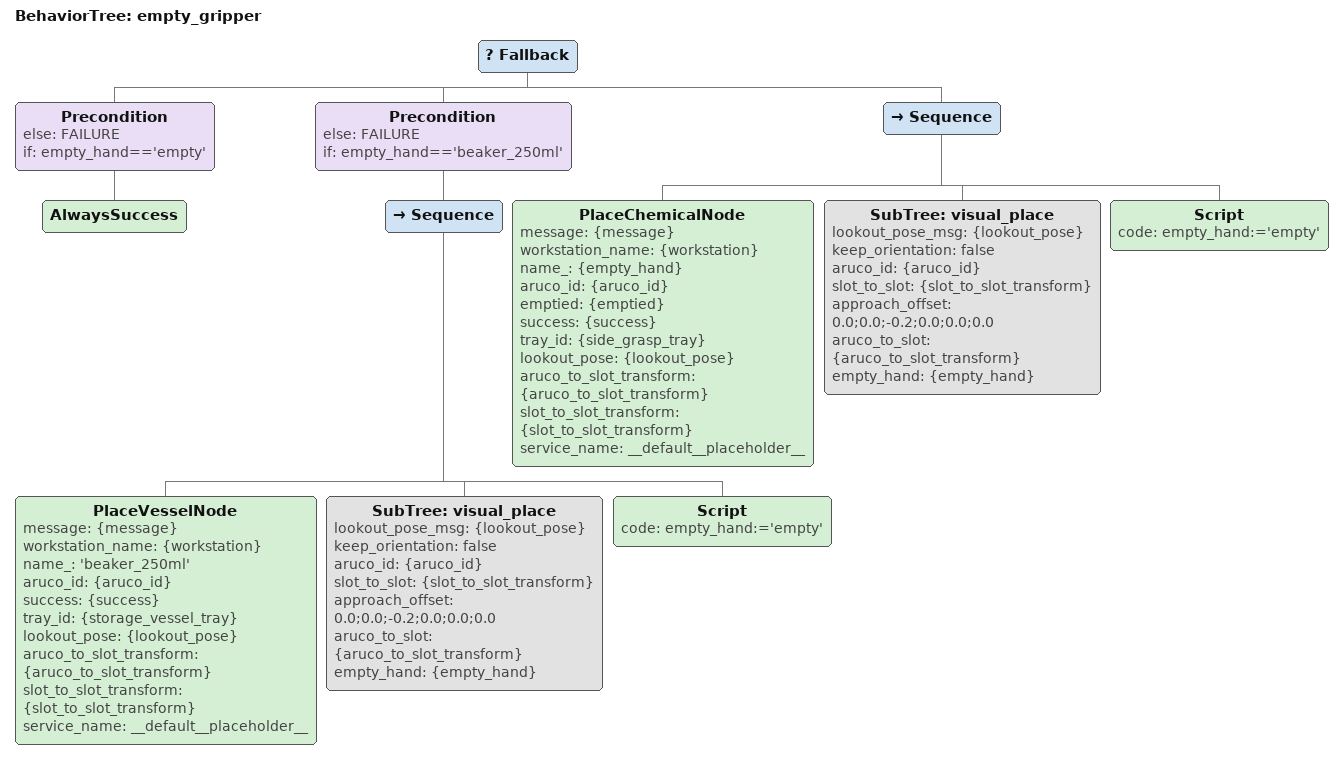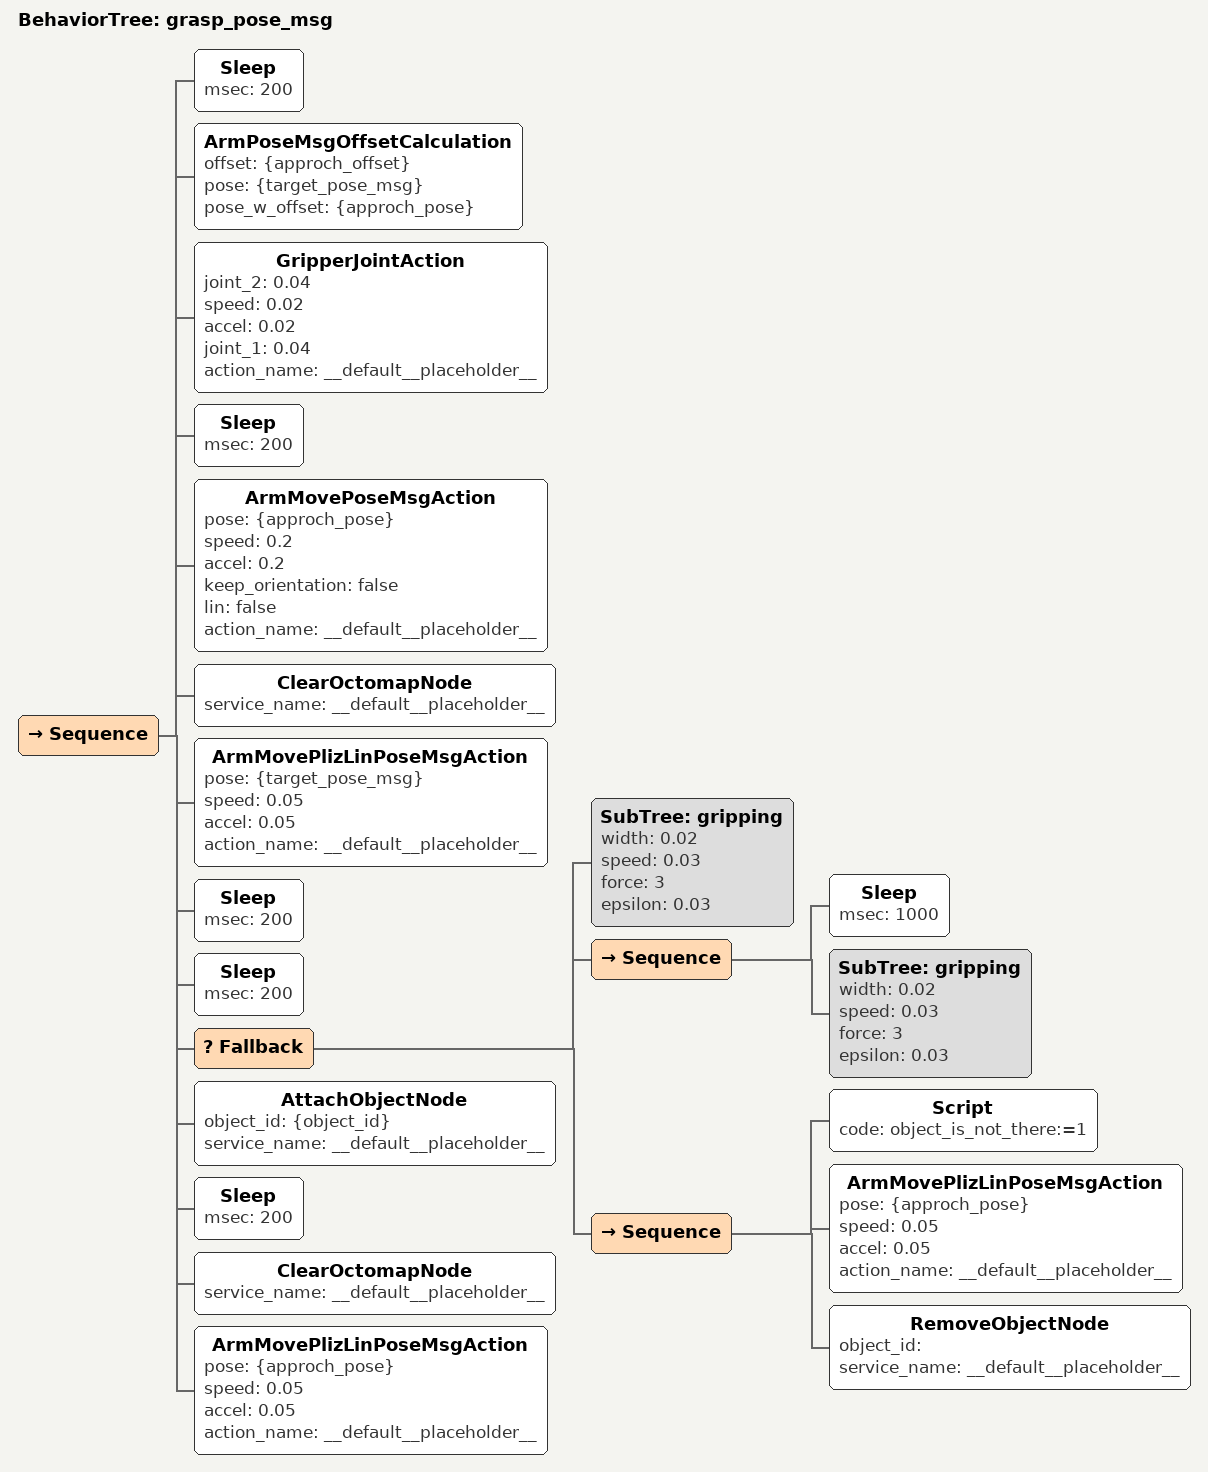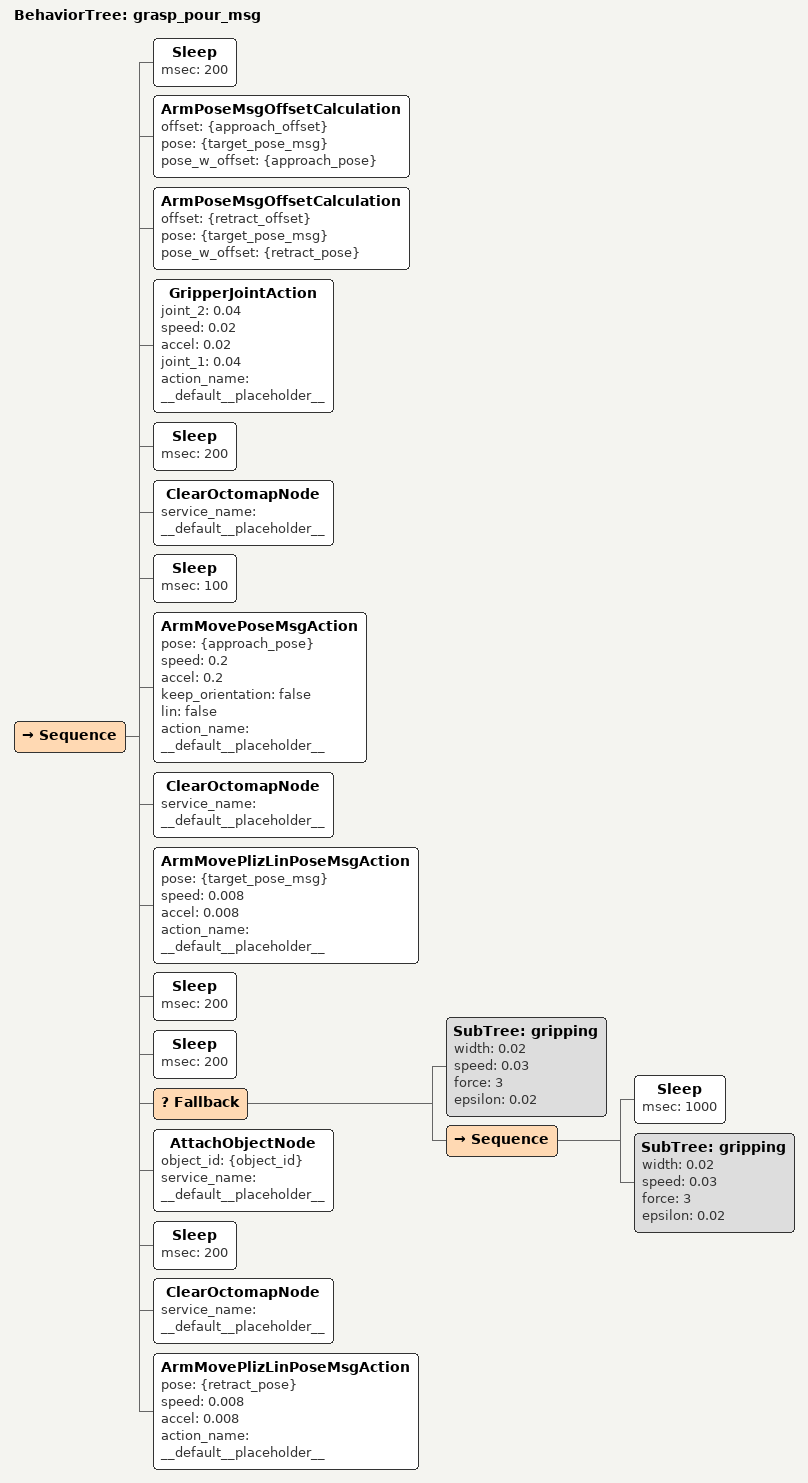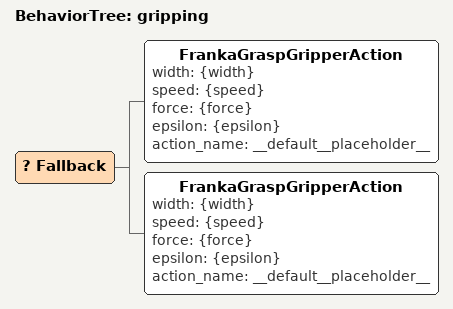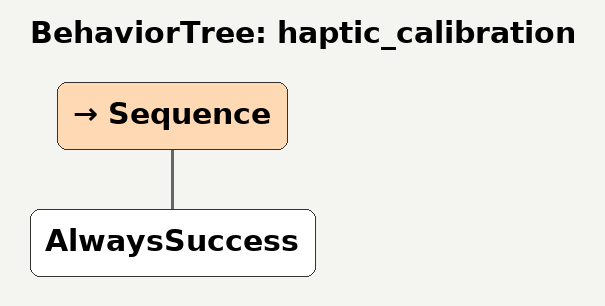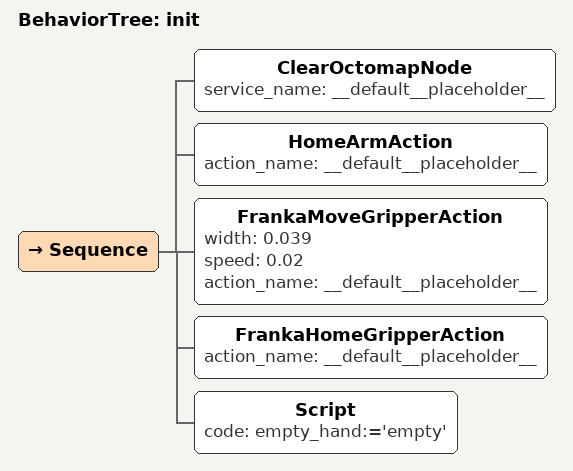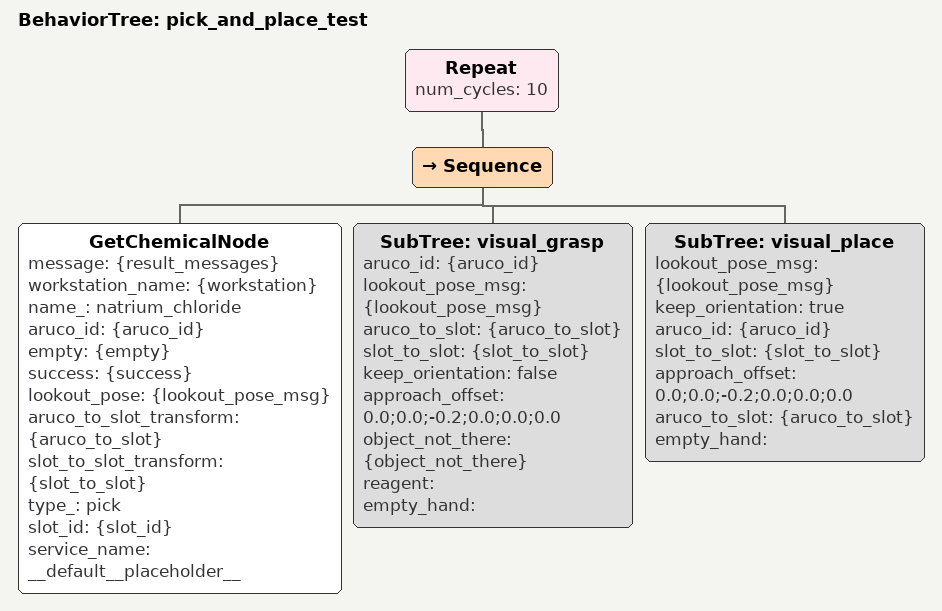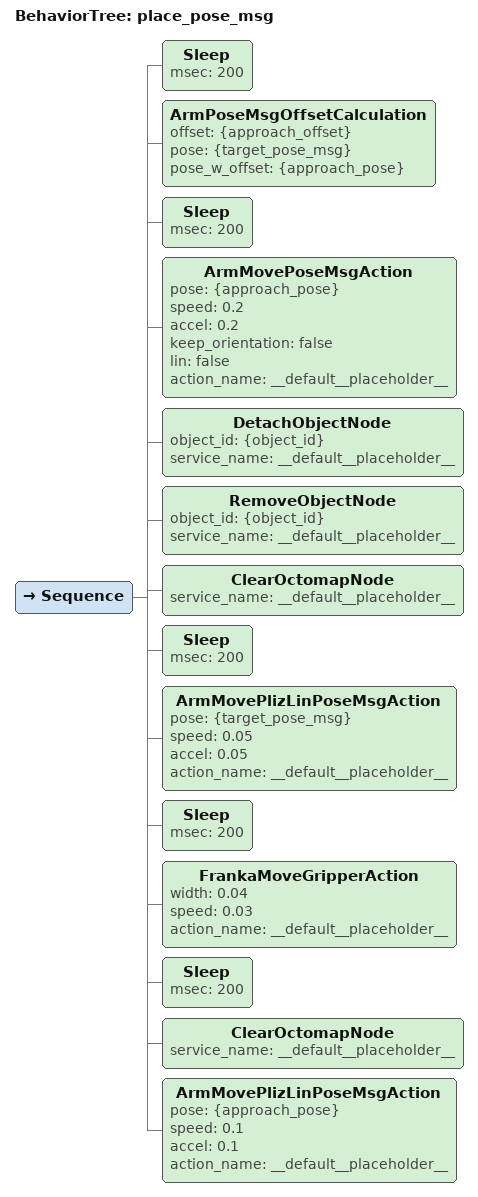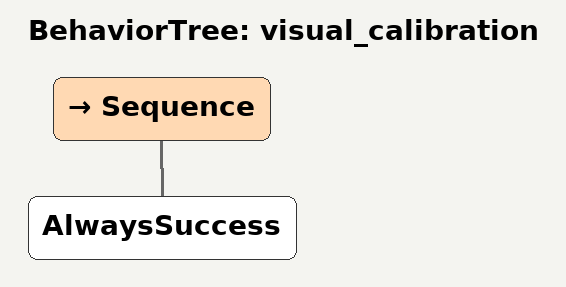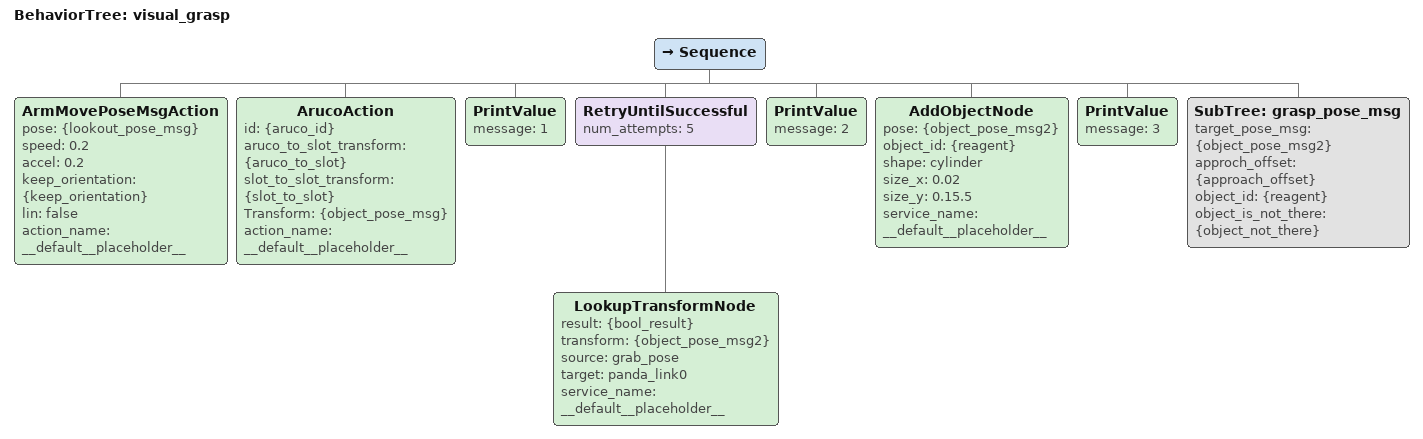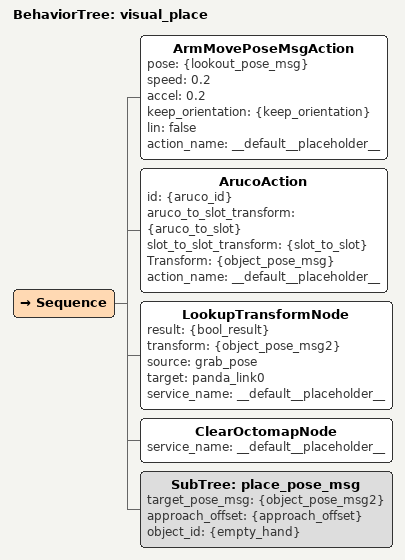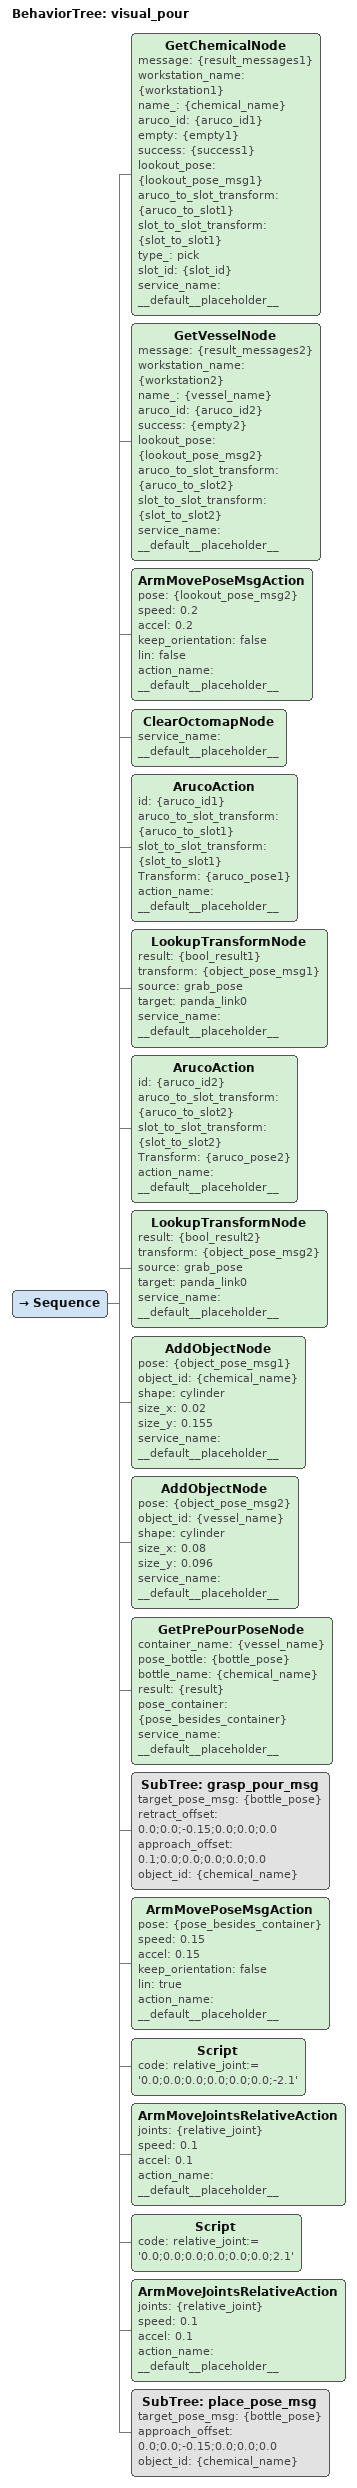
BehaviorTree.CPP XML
<?xml version="1.0" encoding="UTF-8"?>
<root BTCPP_format="4">
  <BehaviorTree ID="empty_gripper">
    <Fallback>
      <Precondition else="FAILURE"
                    if="empty_hand==&apos;empty&apos;">
        <AlwaysSuccess/>
      </Precondition>
      <Precondition else="FAILURE"
                    if="empty_hand==&apos;beaker_250ml&apos;">
        <Sequence>
          <PlaceVesselNode message="{message}"
                           workstation_name="{workstation}"
                           name_="&apos;beaker_250ml&apos;"
                           aruco_id="{aruco_id}"
                           success="{success}"
                           tray_id="{storage_vessel_tray}"
                           lookout_pose="{lookout_pose}"
                           aruco_to_slot_transform="{aruco_to_slot_transform}"
                           slot_to_slot_transform="{slot_to_slot_transform}"
                           service_name="__default__placeholder__"/>
          <SubTree ID="visual_place"
                   lookout_pose_msg="{lookout_pose}"
                   keep_orientation="false"
                   aruco_id="{aruco_id}"
                   slot_to_slot="{slot_to_slot_transform}"
                   approach_offset="0.0;0.0;-0.2;0.0;0.0;0.0"
                   aruco_to_slot="{aruco_to_slot_transform}"
                   empty_hand="{empty_hand}"/>
          <Script code="empty_hand:=&apos;empty&apos;"/>
        </Sequence>
      </Precondition>
      <Sequence>
        <PlaceChemicalNode message="{message}"
                           workstation_name="{workstation}"
                           name_="{empty_hand}"
                           aruco_id="{aruco_id}"
                           emptied="{emptied}"
                           success="{success}"
                           tray_id="{side_grasp_tray}"
                           lookout_pose="{lookout_pose}"
                           aruco_to_slot_transform="{aruco_to_slot_transform}"
                           slot_to_slot_transform="{slot_to_slot_transform}"
                           service_name="__default__placeholder__"/>
        <SubTree ID="visual_place"
                 lookout_pose_msg="{lookout_pose}"
                 keep_orientation="false"
                 aruco_id="{aruco_id}"
                 slot_to_slot="{slot_to_slot_transform}"
                 approach_offset="0.0;0.0;-0.2;0.0;0.0;0.0"
                 aruco_to_slot="{aruco_to_slot_transform}"
                 empty_hand="{empty_hand}"/>
        <Script code="empty_hand:=&apos;empty&apos;"/>
      </Sequence>
    </Fallback>
  </BehaviorTree>

  <BehaviorTree ID="grasp_pose_msg">
    <Sequence>
      <Sleep msec="200"/>
      <ArmPoseMsgOffsetCalculation offset="{approch_offset}"
                                   pose="{target_pose_msg}"
                                   pose_w_offset="{approch_pose}"/>
      <GripperJointAction joint_2="0.04"
                          speed="0.02"
                          accel="0.02"
                          joint_1="0.04"
                          action_name="__default__placeholder__"/>
      <Sleep msec="200"/>
      <ArmMovePoseMsgAction pose="{approch_pose}"
                            speed="0.2"
                            accel="0.2"
                            keep_orientation="false"
                            lin="false"
                            action_name="__default__placeholder__"/>
      <ClearOctomapNode service_name="__default__placeholder__"/>
      <ArmMovePlizLinPoseMsgAction pose="{target_pose_msg}"
                                   speed="0.05"
                                   accel="0.05"
                                   action_name="__default__placeholder__"/>
      <Sleep msec="200"/>
      <Sleep msec="200"/>
      <Fallback>
        <SubTree ID="gripping"
                 width="0.02"
                 speed="0.03"
                 force="3"
                 epsilon="0.03"/>
        <Sequence>
          <Sleep msec="1000"/>
          <SubTree ID="gripping"
                   width="0.02"
                   speed="0.03"
                   force="3"
                   epsilon="0.03"/>
        </Sequence>
        <Sequence>
          <Script code="object_is_not_there:=1"/>
          <ArmMovePlizLinPoseMsgAction pose="{approch_pose}"
                                       speed="0.05"
                                       accel="0.05"
                                       action_name="__default__placeholder__"/>
          <RemoveObjectNode object_id=""
                            service_name="__default__placeholder__"/>
        </Sequence>
      </Fallback>
      <AttachObjectNode object_id="{object_id}"
                        service_name="__default__placeholder__"/>
      <Sleep msec="200"/>
      <ClearOctomapNode service_name="__default__placeholder__"/>
      <ArmMovePlizLinPoseMsgAction pose="{approch_pose}"
                                   speed="0.05"
                                   accel="0.05"
                                   action_name="__default__placeholder__"/>
    </Sequence>
  </BehaviorTree>

  <BehaviorTree ID="grasp_pour_msg">
    <Sequence>
      <Sleep msec="200"/>
      <ArmPoseMsgOffsetCalculation offset="{approach_offset}"
                                   pose="{target_pose_msg}"
                                   pose_w_offset="{approach_pose}"/>
      <ArmPoseMsgOffsetCalculation offset="{retract_offset}"
                                   pose="{target_pose_msg}"
                                   pose_w_offset="{retract_pose}"/>
      <GripperJointAction joint_2="0.04"
                          speed="0.02"
                          accel="0.02"
                          joint_1="0.04"
                          action_name="__default__placeholder__"/>
      <Sleep msec="200"/>
      <ClearOctomapNode service_name="__default__placeholder__"/>
      <Sleep msec="100"/>
      <ArmMovePoseMsgAction pose="{approach_pose}"
                            speed="0.2"
                            accel="0.2"
                            keep_orientation="false"
                            lin="false"
                            action_name="__default__placeholder__"/>
      <ClearOctomapNode service_name="__default__placeholder__"/>
      <ArmMovePlizLinPoseMsgAction pose="{target_pose_msg}"
                                   speed="0.008"
                                   accel="0.008"
                                   action_name="__default__placeholder__"/>
      <Sleep msec="200"/>
      <Sleep msec="200"/>
      <Fallback>
        <SubTree ID="gripping"
                 width="0.02"
                 speed="0.03"
                 force="3"
                 epsilon="0.02"/>
        <Sequence>
          <Sleep msec="1000"/>
          <SubTree ID="gripping"
                   width="0.02"
                   speed="0.03"
                   force="3"
                   epsilon="0.02"/>
        </Sequence>
      </Fallback>
      <AttachObjectNode object_id="{object_id}"
                        service_name="__default__placeholder__"/>
      <Sleep msec="200"/>
      <ClearOctomapNode service_name="__default__placeholder__"/>
      <ArmMovePlizLinPoseMsgAction pose="{retract_pose}"
                                   speed="0.008"
                                   accel="0.008"
                                   action_name="__default__placeholder__"/>
    </Sequence>
  </BehaviorTree>

  <BehaviorTree ID="gripping">
    <Fallback>
      <FrankaGraspGripperAction width="{width}"
                                speed="{speed}"
                                force="{force}"
                                epsilon="{epsilon}"
                                action_name="__default__placeholder__"/>
      <FrankaGraspGripperAction width="{width}"
                                speed="{speed}"
                                force="{force}"
                                epsilon="{epsilon}"
                                action_name="__default__placeholder__"/>
    </Fallback>
  </BehaviorTree>

  <BehaviorTree ID="haptic_calibration">
    <Sequence>
      <AlwaysSuccess/>
    </Sequence>
  </BehaviorTree>

  <BehaviorTree ID="init">
    <Sequence>
      <ClearOctomapNode service_name="__default__placeholder__"/>
      <HomeArmAction action_name="__default__placeholder__"/>
      <FrankaMoveGripperAction width="0.039"
                               speed="0.02"
                               action_name="__default__placeholder__"/>
      <FrankaHomeGripperAction action_name="__default__placeholder__"/>
      <Script code="empty_hand:=&apos;empty&apos;"/>
    </Sequence>
  </BehaviorTree>

  <BehaviorTree ID="pick_and_place_test">
    <Repeat num_cycles="10">
      <Sequence>
        <GetChemicalNode message="{result_messages}"
                         workstation_name="{workstation}"
                         name_="natrium_chloride"
                         aruco_id="{aruco_id}"
                         empty="{empty}"
                         success="{success}"
                         lookout_pose="{lookout_pose_msg}"
                         aruco_to_slot_transform="{aruco_to_slot}"
                         slot_to_slot_transform="{slot_to_slot}"
                         type_="pick"
                         slot_id="{slot_id}"
                         service_name="__default__placeholder__"/>
        <SubTree ID="visual_grasp"
                 aruco_id="{aruco_id}"
                 lookout_pose_msg="{lookout_pose_msg}"
                 aruco_to_slot="{aruco_to_slot}"
                 slot_to_slot="{slot_to_slot}"
                 keep_orientation="false"
                 approach_offset="0.0;0.0;-0.2;0.0;0.0;0.0"
                 object_not_there="{object_not_there}"
                 reagent=""
                 empty_hand=""/>
        <SubTree ID="visual_place"
                 lookout_pose_msg="{lookout_pose_msg}"
                 keep_orientation="true"
                 aruco_id="{aruco_id}"
                 slot_to_slot="{slot_to_slot}"
                 approach_offset="0.0;0.0;-0.2;0.0;0.0;0.0"
                 aruco_to_slot="{aruco_to_slot}"
                 empty_hand=""/>
      </Sequence>
    </Repeat>
  </BehaviorTree>

  <BehaviorTree ID="place_pose_msg">
    <Sequence>
      <Sleep msec="200"/>
      <ArmPoseMsgOffsetCalculation offset="{approach_offset}"
                                   pose="{target_pose_msg}"
                                   pose_w_offset="{approach_pose}"/>
      <Sleep msec="200"/>
      <ArmMovePoseMsgAction pose="{approach_pose}"
                            speed="0.2"
                            accel="0.2"
                            keep_orientation="false"
                            lin="false"
                            action_name="__default__placeholder__"/>
      <DetachObjectNode object_id="{object_id}"
                        service_name="__default__placeholder__"/>
      <RemoveObjectNode object_id="{object_id}"
                        service_name="__default__placeholder__"/>
      <ClearOctomapNode service_name="__default__placeholder__"/>
      <Sleep msec="200"/>
      <ArmMovePlizLinPoseMsgAction pose="{target_pose_msg}"
                                   speed="0.05"
                                   accel="0.05"
                                   action_name="__default__placeholder__"/>
      <Sleep msec="200"/>
      <FrankaMoveGripperAction width="0.04"
                               speed="0.03"
                               action_name="__default__placeholder__"/>
      <Sleep msec="200"/>
      <ClearOctomapNode service_name="__default__placeholder__"/>
      <ArmMovePlizLinPoseMsgAction pose="{approach_pose}"
                                   speed="0.1"
                                   accel="0.1"
                                   action_name="__default__placeholder__"/>
    </Sequence>
  </BehaviorTree>

  <BehaviorTree ID="visual_calibration">
    <Sequence>
      <AlwaysSuccess/>
    </Sequence>
  </BehaviorTree>

  <BehaviorTree ID="visual_grasp">
    <Sequence>
      <ArmMovePoseMsgAction pose="{lookout_pose_msg}"
                            speed="0.2"
                            accel="0.2"
                            keep_orientation="{keep_orientation}"
                            lin="false"
                            action_name="__default__placeholder__"/>
      <ArucoAction id="{aruco_id}"
                   aruco_to_slot_transform="{aruco_to_slot}"
                   slot_to_slot_transform="{slot_to_slot}"
                   Transform="{object_pose_msg}"
                   action_name="__default__placeholder__"/>
      <PrintValue message="1"/>
      <RetryUntilSuccessful num_attempts="5">
        <LookupTransformNode result="{bool_result}"
                             transform="{object_pose_msg2}"
                             source="grab_pose"
                             target="panda_link0"
                             service_name="__default__placeholder__"/>
      </RetryUntilSuccessful>
      <PrintValue message="2"/>
      <AddObjectNode pose="{object_pose_msg2}"
                     object_id="{reagent}"
                     shape="cylinder"
                     size_x="0.02"
                     size_y="0.15.5"
                     service_name="__default__placeholder__"/>
      <PrintValue message="3"/>
      <SubTree ID="grasp_pose_msg"
               target_pose_msg="{object_pose_msg2}"
               approch_offset="{approach_offset}"
               object_id="{reagent}"
               object_is_not_there="{object_not_there}"/>
    </Sequence>
  </BehaviorTree>

  <BehaviorTree ID="visual_place">
    <Sequence>
      <ArmMovePoseMsgAction pose="{lookout_pose_msg}"
                            speed="0.2"
                            accel="0.2"
                            keep_orientation="{keep_orientation}"
                            lin="false"
                            action_name="__default__placeholder__"/>
      <ArucoAction id="{aruco_id}"
                   aruco_to_slot_transform="{aruco_to_slot}"
                   slot_to_slot_transform="{slot_to_slot}"
                   Transform="{object_pose_msg}"
                   action_name="__default__placeholder__"/>
      <LookupTransformNode result="{bool_result}"
                           transform="{object_pose_msg2}"
                           source="grab_pose"
                           target="panda_link0"
                           service_name="__default__placeholder__"/>
      <ClearOctomapNode service_name="__default__placeholder__"/>
      <SubTree ID="place_pose_msg"
               target_pose_msg="{object_pose_msg2}"
               approach_offset="{approach_offset}"
               object_id="{empty_hand}"/>
    </Sequence>
  </BehaviorTree>

  <BehaviorTree ID="visual_pour">
    <Sequence>
      <GetChemicalNode message="{result_messages1}"
                       workstation_name="{workstation1}"
                       name_="{chemical_name}"
                       aruco_id="{aruco_id1}"
                       empty="{empty1}"
                       success="{success1}"
                       lookout_pose="{lookout_pose_msg1}"
                       aruco_to_slot_transform="{aruco_to_slot1}"
                       slot_to_slot_transform="{slot_to_slot1}"
                       type_="pick"
                       slot_id="{slot_id}"
                       service_name="__default__placeholder__"/>
      <GetVesselNode message="{result_messages2}"
                     workstation_name="{workstation2}"
                     name_="{vessel_name}"
                     aruco_id="{aruco_id2}"
                     success="{empty2}"
                     lookout_pose="{lookout_pose_msg2}"
                     aruco_to_slot_transform="{aruco_to_slot2}"
                     slot_to_slot_transform="{slot_to_slot2}"
                     service_name="__default__placeholder__"/>
      <ArmMovePoseMsgAction pose="{lookout_pose_msg2}"
                            speed="0.2"
                            accel="0.2"
                            keep_orientation="false"
                            lin="false"
                            action_name="__default__placeholder__"/>
      <ClearOctomapNode service_name="__default__placeholder__"/>
      <ArucoAction id="{aruco_id1}"
                   aruco_to_slot_transform="{aruco_to_slot1}"
                   slot_to_slot_transform="{slot_to_slot1}"
                   Transform="{aruco_pose1}"
                   action_name="__default__placeholder__"/>
      <LookupTransformNode result="{bool_result1}"
                           transform="{object_pose_msg1}"
                           source="grab_pose"
                           target="panda_link0"
                           service_name="__default__placeholder__"/>
      <ArucoAction id="{aruco_id2}"
                   aruco_to_slot_transform="{aruco_to_slot2}"
                   slot_to_slot_transform="{slot_to_slot2}"
                   Transform="{aruco_pose2}"
                   action_name="__default__placeholder__"/>
      <LookupTransformNode result="{bool_result2}"
                           transform="{object_pose_msg2}"
                           source="grab_pose"
                           target="panda_link0"
                           service_name="__default__placeholder__"/>
      <AddObjectNode pose="{object_pose_msg1}"
                     object_id="{chemical_name}"
                     shape="cylinder"
                     size_x="0.02"
                     size_y="0.155"
                     service_name="__default__placeholder__"/>
      <AddObjectNode pose="{object_pose_msg2}"
                     object_id="{vessel_name}"
                     shape="cylinder"
                     size_x="0.08"
                     size_y="0.096"
                     service_name="__default__placeholder__"/>
      <GetPrePourPoseNode container_name="{vessel_name}"
                          pose_bottle="{bottle_pose}"
                          bottle_name="{chemical_name}"
                          result="{result}"
                          pose_container="{pose_besides_container}"
                          service_name="__default__placeholder__"/>
      <SubTree ID="grasp_pour_msg"
               target_pose_msg="{bottle_pose}"
               retract_offset="0.0;0.0;-0.15;0.0;0.0;0.0"
               approach_offset="0.1;0.0;0.0;0.0;0.0;0.0"
               object_id="{chemical_name}"/>
      <ArmMovePoseMsgAction pose="{pose_besides_container}"
                            speed="0.15"
                            accel="0.15"
                            keep_orientation="false"
                            lin="true"
                            action_name="__default__placeholder__"/>
      <Script code="relative_joint:= &apos;0.0;0.0;0.0;0.0;0.0;0.0;-2.1&apos;"/>
      <ArmMoveJointsRelativeAction joints="{relative_joint}"
                                   speed="0.1"
                                   accel="0.1"
                                   action_name="__default__placeholder__"/>
      <Script code="relative_joint:= &apos;0.0;0.0;0.0;0.0;0.0;0.0;2.1&apos;"/>
      <ArmMoveJointsRelativeAction joints="{relative_joint}"
                                   speed="0.1"
                                   accel="0.1"
                                   action_name="__default__placeholder__"/>
      <SubTree ID="place_pose_msg"
               target_pose_msg="{bottle_pose}"
               approach_offset="0.0;0.0;-0.15;0.0;0.0;0.0"
               object_id="{chemical_name}"/>
    </Sequence>
  </BehaviorTree>

</root>
